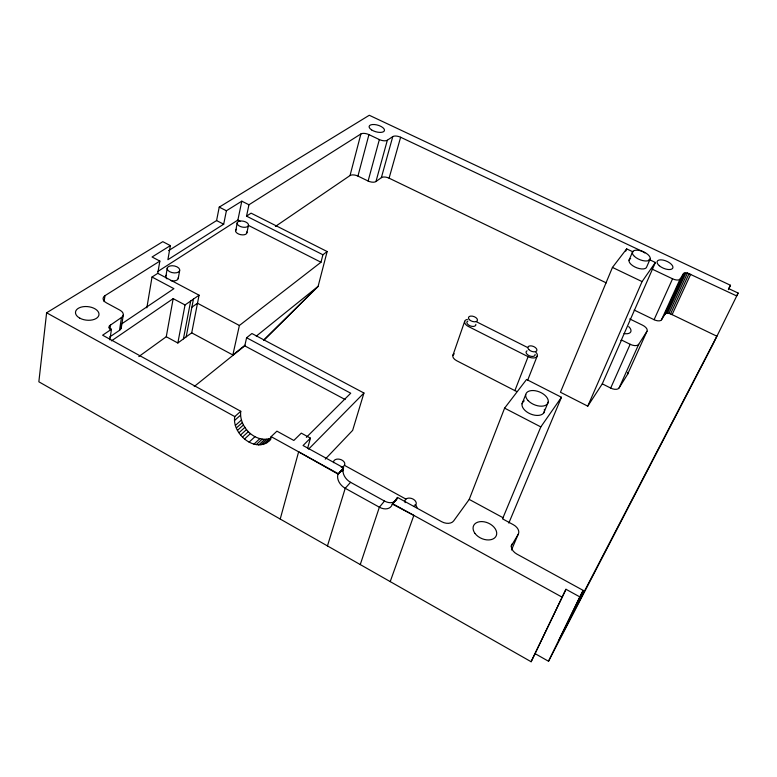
<?xml version="1.0" encoding="UTF-8"?>
<svg xmlns="http://www.w3.org/2000/svg" width="777" height="777" viewBox="0 0 777 777"><rect width="100%" height="100%" fill="white"/><g stroke="black" fill="none" stroke-linecap="round" stroke-linejoin="round"><path stroke-width="1.17" d="M167.24 268.065L167.21 268.988A6.352 3.487 9.7 0 0 176.729 272.727A6.352 3.487 9.7 0 0 176.942 266.812A6.352 3.487 9.7 0 0 167.24 268.065L165.802 277.02A6.323 3.506 9.5 0 0 166.987 278.865M270.979 438.937C257.236 455.176 231.517 434.265 234.771 416.579L240.773 411.286L102.622 335.198L111.451 329.263L108.731 327.777L109.392 325.835L121.484 317.482A8.809 5.089 7.1 0 0 119.988 310.198L106.332 302.797A8.683 4.934 7.3 0 1 104.963 295.687L159.848 261.082L152.069 256.993L170.357 245.61L162.801 241.666L46.61 312.791L38.85 381.798L531.118 661.732L565.967 589.277L579.797 596.872L548.523 661.256L535.372 653.807M264.967 443.725L270.765 438.218C255.429 443.628 238.665 426.66 240.773 411.286M104.108 301.602L104.963 295.687M109.878 329.458L110.577 324.757M109.868 339.87L111.451 329.263M109.635 337.024L119.503 330.322L121.484 317.482M121.261 328.001L123.252 315.19M146.843 307.847L152.02 277.03L157.76 273.339L159.848 261.082M170.357 245.61L167.9 259.703L223.689 224.203L226.398 210.761L241.802 201.175L248.951 204.769L360.897 133.955A6.119 2.7 15.5 0 1 368.939 134.625L379.361 139.569A6.08 2.671 15.9 0 0 387.344 140.219L392.773 136.597A6.031 2.642 16.3 0 1 400.621 137.247L642.181 251.321A6.391 2.904 22.4 0 1 644.813 252.991M138.821 356.556L166.268 336.732L173.174 298.64L185.033 304.953L199.067 295.192L157.76 273.339M178.215 278.564L179.672 270.561M166.268 336.732L177.846 343.007L186.179 336.849L193.463 299.028M177.846 343.007L185.033 304.953M183.421 338.889L190.676 300.99M186.179 336.849L191.715 332.847L199.067 295.192M168.57 250.641L216.579 220.571L219.231 207.129L369.279 115.268L730.497 285.285L728.408 289.598M246.775 231.944A5.76 3.001 12.1 0 1 242.356 234.877A5.76 3.001 12.1 0 1 235.664 231.459L237.14 223.067A5.789 2.982 12.1 0 1 240.297 221.037L241.696 220.998A5.789 2.982 12.1 0 1 248.397 224.417A5.789 2.982 12.1 0 1 243.949 227.302A5.789 2.982 12.1 0 1 237.247 223.873L237.14 223.067M157.809 271.484L237.879 220.056L241.802 201.175M246.532 216.142L251.078 213.151L327.146 251.534L322.911 254.769L246.532 216.142L248.951 204.769M246.892 232.76L248.504 225.204M191.715 332.847L232.847 354.982L239.384 325.485L320.988 262.247L322.911 254.769M194.231 386.519L244.765 345.862L246.6 337.752L251.913 333.518L363.937 393.026L352.651 430.361L325.262 459.149M360.246 564.597L379.38 507.206L384.489 501.039A11.636 8.44 41.2 0 0 397.28 498.29L397.523 497.445L441.637 521.697A9.363 6.371 21.9 0 0 453.671 520.911L469.221 499.407L504.603 408.139L526.573 379.477L561.46 397.28L508.818 523.076M327.146 251.534L318.104 286.373L264.034 340.103M275.417 226.428L350.029 175.553L360.897 133.955M350.029 175.553A5.993 2.826 15.3 0 1 357.935 176.078L368.939 134.625M357.935 176.078L368.113 181.022L379.361 139.569M280.215 519.055L298.63 451.816L338.034 474.106L343.589 467.803L303.069 445.532L310.441 438.15L301.282 433.139L293.832 440.452L276.923 431.157L271.134 436.645L269.658 439.986L266.841 442.861M368.113 181.022A5.954 2.797 15.7 0 0 375.961 181.536L387.344 140.219M375.961 181.536L381.371 177.651L392.773 136.597M343.589 467.803L337.908 474.504A11.626 8.353 42.8 0 0 345.231 488.286L379.38 507.206A11.733 8.46 41.2 0 0 392.23 504.487L397.523 497.445M307.537 448.552L310.441 438.15M381.371 177.651A5.905 2.768 16.1 0 1 389.092 178.176L400.621 137.247M337.908 474.504L343.434 468.21M327.447 545.93L345.231 488.286L350.563 482.303A11.538 8.333 42.8 0 1 343.308 468.609M452.874 355.419L464.675 321.367M390.209 581.623L413.85 515.394L392.366 504.079M516.579 391.336A7.003 4.04 21.7 0 1 514.879 390.627L528.117 356.672A7.139 3.943 21.5 0 0 536.081 357.352A7.139 3.943 21.5 0 0 535.887 352.253M527.564 380.468L537.354 355.672M522.057 403.787L525.718 394.551M543.754 412.937L548.232 402.068M511.499 549.98L518.152 534.401A9.343 6.235 25 0 0 513.344 524.718L502.534 518.851L540.811 426.913L561.46 397.28M633.051 251.903L626.67 248.883L612.451 267.424L560.45 392.249L587.762 406.157L602.282 383.838L621.513 340.015L630.157 344.289A7.246 3.71 23.8 0 0 638.704 344.328L646.969 331.284A7.1 3.555 23.7 0 0 642.54 325.174L629.7 318.92M625.728 251.117L626.67 248.883M629.02 260.266L632.391 252.302M511.101 546.25L518.152 534.401M650.232 258.809L646.775 266.754A9.479 4.38 22.5 0 1 634.751 266.909A9.479 4.38 22.5 0 1 630.671 258.537M587.762 406.157L642.074 281.595L655.39 262.471L649.009 259.45M655.39 262.471L621.105 340.627L621.513 340.015M602.282 383.838L610.683 388.073L630.157 344.289M610.683 388.073A7.071 3.846 24.2 0 0 619.084 387.956L638.704 344.328M619.084 387.956L627.534 374.378L646.969 331.284M634.149 310.033L654.079 319.697L672.561 278.807A6.527 2.991 23.3 0 0 680.098 279.05L683.76 273.31L687.49 273.009L736.654 295.93L738.15 293.065L728.7 288.607L730.497 285.285M654.079 319.697A6.381 3.118 23.8 0 0 661.499 319.813L680.098 279.05M661.499 319.813L664.801 314.51L683.304 273.99M664.801 314.51L683.76 273.31M665.267 313.811L666.171 313.364L684.673 272.902M666.171 313.364L667.443 313.228L685.955 272.795M667.443 313.228L668.948 313.413L687.49 273.009M668.948 313.413L670.551 313.898L689.121 273.504M512.033 544.055A9.499 6.41 26 0 0 516.928 554.098L583.177 590.394L558.945 640.267L716.86 336.208L672.105 314.636L690.714 274.242M531.118 661.732L565.967 589.277M738.15 293.065L712.655 344.92L548.523 661.256M579.797 596.872L583.177 590.394M392.23 504.487L397.416 497.892M308.595 449.145L363.937 393.026M306.342 437.373L350.728 393.22L246.6 337.752M263.694 340.083L318.104 286.373L256.274 336.14M268.25 441.433L269.901 439.86M263.102 444.58L268.9 439.083M258.692 445.027L264.51 439.539M260.897 444.803L266.705 439.306M256.303 444.609L262.14 439.131M253.924 444.191L259.761 438.723M249.106 442.132L254.973 436.684M244.561 438.995L250.456 433.566M242.57 436.985L248.485 431.575M240.588 434.984L246.513 429.584M239.025 432.672L244.969 427.292M237.451 430.361L243.405 425M236.412 427.904L242.395 422.533M235.363 425.437L241.346 420.104M234.46 420.542L240.462 415.229M232.847 354.982L245.027 345.182M191.938 307.148L197.494 303.244L239.384 325.485M111.499 340.86L173.174 298.64M121.261 324.145L173.912 288.665L152.02 277.03M652.107 269.095L672.561 278.807M670.551 313.898L672.105 314.636M612.451 267.424L642.074 281.595M389.092 178.176L606.254 282.877M476.214 321.639L527.69 347.562M528.117 356.672L468.609 326.602A7.032 3.856 19.4 0 1 464.636 322.406A7.032 3.856 19.4 0 1 467.385 319.396M219.231 207.129L226.398 210.761M237.879 220.056L240.035 221.154M248.669 225.534L320.988 262.247M216.579 220.571L223.689 224.203M514.879 390.627L456.672 360.722A6.896 3.953 19.4 0 1 454.302 353.817M504.603 408.139L540.811 426.913M244.765 345.862L345.153 399.543M469.221 499.407L503.214 517.822M344.415 465.316L405.934 499.106M46.61 312.791L234.771 416.579M271.134 436.645L338.209 473.669M392.492 503.613L561.79 596.989M350.563 482.303L384.489 501.039M120.717 325.32L121.28 326.661A8.741 5.128 6.9 0 1 119.503 330.322M627.69 372.387A6.925 3.7 24.1 0 1 627.534 374.378M475.835 324.359A4.691 2.564 19.4 0 1 470.056 325.825A4.691 2.564 19.4 0 1 467.871 321.047M535.1 354.312A4.759 2.622 21.5 0 1 529.36 355.788A4.759 2.622 21.5 0 1 527.059 350.806M343.211 468.813A5.779 3.895 15.9 0 1 341.967 471.552M178.244 277.642A6.323 3.506 9.5 0 1 171.105 280.74M165.831 276.097A6.323 3.506 9.5 0 1 166.288 275.262M235.567 230.643A5.76 3.001 12.1 0 1 236.509 229.293M333.498 462.655A5.798 3.885 15.9 0 1 338.102 459.071A5.798 3.885 15.9 0 1 344.619 462.878A5.798 3.885 15.9 0 1 341.181 467.142M405.147 502.641A5.886 4.011 19.9 0 1 408.323 498.135A5.886 4.011 19.9 0 1 415.588 501.301A5.886 4.011 19.9 0 1 413.704 506.381M544.376 409.333A11.859 6.944 22.6 0 1 530.497 413.956A11.859 6.944 22.6 0 1 524.242 400.854M628.69 326.573A9.431 4.779 23.3 0 1 630.594 332.129A9.431 4.779 23.3 0 1 624.028 333.547M415.044 504.535A8.8 6.031 19.9 0 1 417.055 507.75M469.327 319.629A4.701 2.554 19.4 0 0 477.097 320.998A4.701 2.554 19.4 0 0 472.503 316.171A4.701 2.554 19.4 0 0 469.327 319.629M528.768 349.533A4.769 2.613 21.5 0 0 536.577 351.019A4.769 2.613 21.5 0 0 531.856 345.969A4.769 2.613 21.5 0 0 528.768 349.533M528.166 400.631A11.927 6.896 22.5 0 0 547.542 403.729A11.927 6.896 22.5 0 0 535.198 390.734A11.927 6.896 22.5 0 0 528.166 400.631M634.43 256.381A9.528 4.341 22.4 0 0 649.718 259.829A9.528 4.341 22.4 0 0 639.762 250.553A9.528 4.341 22.4 0 0 634.43 256.381M79.876 318.191A11.81 6.799 6.2 0 0 98.864 315.297A11.81 6.799 6.2 0 0 82.984 306.73A11.81 6.799 6.2 0 0 79.876 318.191M475.048 533.498A12.413 8.411 24 0 0 495.512 537.004A12.413 8.411 24 0 0 484.1 521.804A12.413 8.411 24 0 0 475.048 533.498M659.304 265.734A8.489 3.856 23 0 0 672.668 268.308A8.489 3.856 23 0 0 663.034 260.081A8.489 3.856 23 0 0 659.304 265.734M371.571 129.885A7.935 3.448 15.8 0 0 384.304 130.934A7.935 3.448 15.8 0 0 374.524 124.543A7.935 3.448 15.8 0 0 371.571 129.885"/></g></svg>
